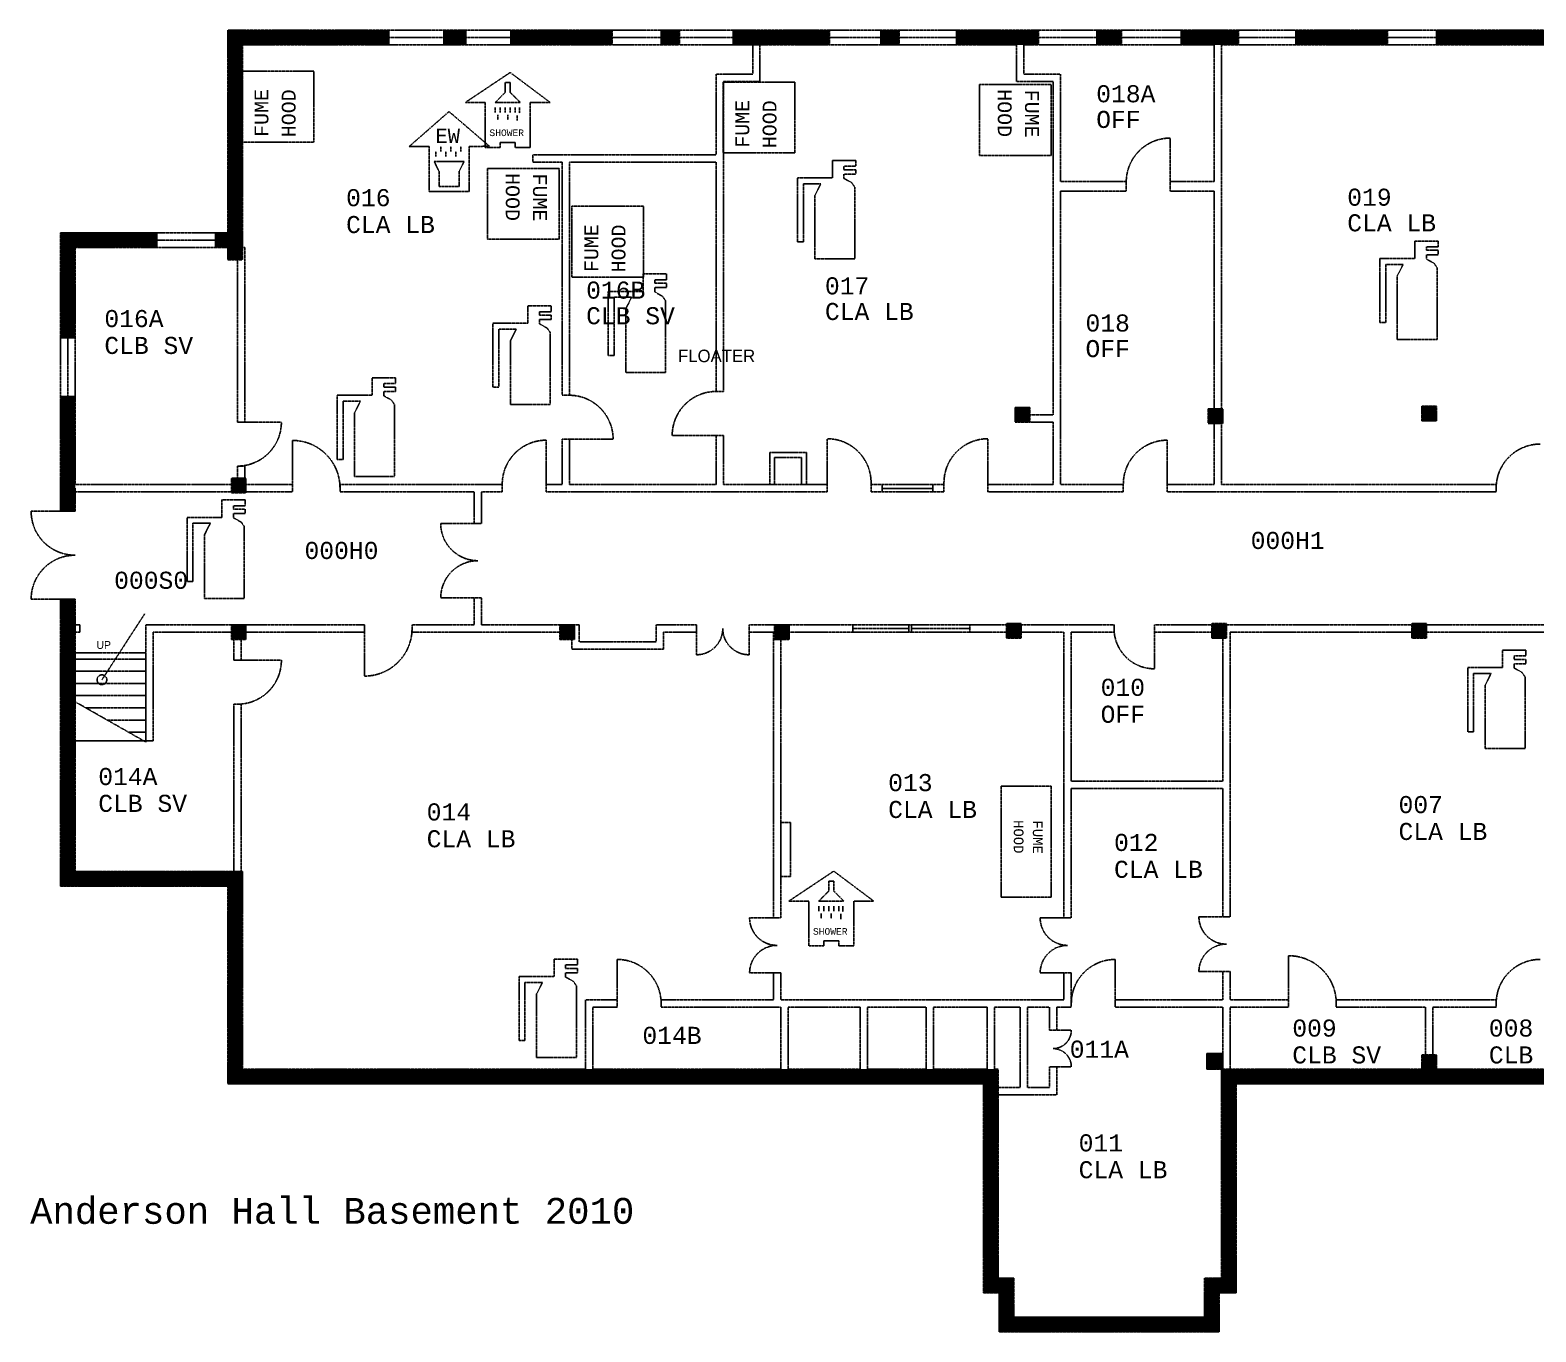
# Model space of a CAD drawing. Extents: x -1212 to 774, y -899 to 865.
# Drawn here: x -1212 to 21, y -899 to 167 of the extents above; entities that cross this region are included whole.
import ezdxf

# ---------------------------------------------------------------- set-up
doc = ezdxf.new("R2010")
doc.units = 0
doc.header["$MEASUREMENT"] = 0
doc.linetypes.add('COLDWT', pattern=[0.5, 0.3, -0.075, 0.05, -0.075])
for name, color, linetype in [('BLDG_COLUMNS', 15, 'CONTINUOUS'), ('CORE_ELEMENTS', 8, 'CONTINUOUS'), ('DRAWING_TEXT', 10, 'CONTINUOUS'), ('EYEWASH', 3, 'CONTINUOUS'), ('FIRE_SAFETY', 1, 'CONTINUOUS'), ('FLOOR_PLAN', 5, 'CONTINUOUS'), ('FUME_HOODS', 14, 'CONTINUOUS'), ('ROOM_LABELS', 7, 'CONTINUOUS'), ('SAFETY_SHOWERS', 1, 'CONTINUOUS')]:
    doc.layers.add(name, color=color, linetype=linetype)
doc.styles.add('MONOTXT', font='monotxt.shx')
pattern_1 = [(0, (0, 0), (-4e-16, 0.95999993), [])]

msp = doc.modelspace()

# ---------------------------------------------------------------- hatches: boundary and pattern name
at = {"layer": 'BLDG_COLUMNS', "linetype": 'Continuous'}
h = msp.add_hatch(dxfattribs=at)
h.set_pattern_fill('_U', color=256, scale=0.96, style=0, pattern_type=0)
h.set_pattern_definition(pattern_1)
h.paths.add_polyline_path([(-1050.5, -9), (-1038.5, -9), (-1038.5, -21), (-1050.5, -21)], flags=16)
h = msp.add_hatch(dxfattribs=at)
h.set_pattern_fill('_U', color=256, scale=0.96, style=0, pattern_type=0)
h.set_pattern_definition(pattern_1)
h.paths.add_polyline_path([(-405.5, -142), (-393.5, -142), (-393.5, -154), (-405.5, -154)], flags=16)
h = msp.add_hatch(dxfattribs=at)
h.set_pattern_fill('_U', color=256, scale=0.96, style=0, pattern_type=0)
h.set_pattern_definition(pattern_1)
h.paths.add_polyline_path([(-235.5, -155), (-247.5, -155), (-247.5, -143), (-235.5, -143)], flags=16)
h = msp.add_hatch(dxfattribs=at)
h.set_pattern_fill('_U', color=256, scale=0.96, style=0, pattern_type=0)
h.set_pattern_definition(pattern_1)
h.paths.add_polyline_path([(-72.5, -153), (-60.5, -153), (-60.5, -141), (-72.5, -141)], flags=16)
h = msp.add_hatch(dxfattribs=at)
h.set_pattern_fill('_U', color=256, scale=0.96, style=0, pattern_type=0)
h.set_pattern_definition(pattern_1)
h.paths.add_polyline_path([(-1035.5, -212), (-1047.5, -212), (-1047.5, -200), (-1035.5, -200)], flags=16)
h = msp.add_hatch(dxfattribs=at)
h.set_pattern_fill('_U', color=256, scale=0.96, style=0, pattern_type=0)
h.set_pattern_definition(pattern_1)
h.paths.add_polyline_path([(-1035.5, -332), (-1047.5, -332), (-1047.5, -320), (-1035.5, -320)], flags=16)
h = msp.add_hatch(dxfattribs=at)
h.set_pattern_fill('_U', color=256, scale=0.96, style=0, pattern_type=0)
h.set_pattern_definition(pattern_1)
h.paths.add_polyline_path([(-766.5, -320), (-778.5, -320), (-778.5, -332), (-766.5, -332)], flags=16)
h = msp.add_hatch(dxfattribs=at)
h.set_pattern_fill('_U', color=256, scale=0.96, style=0, pattern_type=0)
h.set_pattern_definition(pattern_1)
h.paths.add_polyline_path([(-590.5, -332), (-602.5, -332), (-602.5, -320), (-590.5, -320)], flags=16)
h = msp.add_hatch(dxfattribs=at)
h.set_pattern_fill('_U', color=256, scale=0.96, style=0, pattern_type=0)
h.set_pattern_definition(pattern_1)
h.paths.add_polyline_path([(-412.5, -319), (-400.5, -319), (-400.5, -331), (-412.5, -331)], flags=16)
h = msp.add_hatch(dxfattribs=at)
h.set_pattern_fill('_U', color=256, scale=0.96, style=0, pattern_type=0)
h.set_pattern_definition(pattern_1)
h.paths.add_polyline_path([(-244.5, -331), (-244.5, -319), (-232.5, -319), (-232.5, -331)], flags=16)
h = msp.add_hatch(dxfattribs=at)
h.set_pattern_fill('_U', color=256, scale=0.96, style=0, pattern_type=0)
h.set_pattern_definition(pattern_1)
h.paths.add_polyline_path([(-68.5, -331), (-80.5, -331), (-80.5, -319), (-68.5, -319)], flags=16)
h = msp.add_hatch(dxfattribs=at)
h.set_pattern_fill('_U', color=256, scale=0.96, style=0, pattern_type=0)
h.set_pattern_definition(pattern_1)
h.paths.add_polyline_path([(-80.5, -331), (-80.5, -319), (-68.5, -319), (-68.5, -331)], flags=16)
h = msp.add_hatch(dxfattribs=at)
h.set_pattern_fill('_U', color=256, scale=0.96, style=0, pattern_type=0)
h.set_pattern_definition(pattern_1)
h.paths.add_polyline_path([(-248.5, -671), (-235.5, -671), (-235.5, -684), (-248.5, -684)], flags=16)
h = msp.add_hatch(dxfattribs=at)
h.set_pattern_fill('_U', color=256, scale=0.96, style=0, pattern_type=0)
h.set_pattern_definition(pattern_1)
h.paths.add_polyline_path([(-60.5, -684), (-60.5, -672), (-72.5, -672), (-72.5, -684)], flags=16)
at = {"layer": 'FLOOR_PLAN', "linetype": 'Continuous'}
h = msp.add_hatch(dxfattribs=at)
h.set_pattern_fill('_U', color=256, scale=0.96, style=0, pattern_type=0)
h.set_pattern_definition(pattern_1)
h.paths.add_polyline_path([(-1050.5, 167), (-918.5, 167), (-918.5, 155), (-1038.5, 155), (-1038.5, -11), (-1042.5, -11), (-1060.5, -11), (-1060.5, 1), (-1050.5, 1)], flags=16)
h = msp.add_hatch(dxfattribs=at)
h.set_pattern_fill('_U', color=256, scale=0.96, style=0, pattern_type=0)
h.set_pattern_definition(pattern_1)
h.paths.add_polyline_path([(-873.5, 155), (-873.5, 167), (-855.5, 167), (-855.5, 155)], flags=16)
h = msp.add_hatch(dxfattribs=at)
h.set_pattern_fill('_U', color=256, scale=0.96, style=0, pattern_type=0)
h.set_pattern_definition(pattern_1)
h.paths.add_polyline_path([(-735.5, 155), (-770.5, 155), (-773.5, 155), (-776.5, 155), (-818.5, 155), (-818.5, 167), (-773.5, 167), (-735.5, 167)], flags=16)
h = msp.add_hatch(dxfattribs=at)
h.set_pattern_fill('_U', color=256, scale=0.96, style=0, pattern_type=0)
h.set_pattern_definition(pattern_1)
h.paths.add_polyline_path([(-695.5, 167), (-680.5, 167), (-680.5, 155), (-695.5, 155)], flags=16)
h = msp.add_hatch(dxfattribs=at)
h.set_pattern_fill('_U', color=256, scale=0.96, style=0, pattern_type=0)
h.set_pattern_definition(pattern_1)
h.paths.add_polyline_path([(-636.5, 167), (-557.5, 167), (-557.5, 155), (-636.5, 155)], flags=16)
h = msp.add_hatch(dxfattribs=at)
h.set_pattern_fill('_U', color=256, scale=0.96, style=0, pattern_type=0)
h.set_pattern_definition(pattern_1)
h.paths.add_polyline_path([(-515.5, 155), (-515.5, 167), (-500.5, 167), (-500.5, 155)], flags=16)
h = msp.add_hatch(dxfattribs=at)
h.set_pattern_fill('_U', color=256, scale=0.96, style=0, pattern_type=0)
h.set_pattern_definition(pattern_1)
h.paths.add_polyline_path([(-453.5, 167), (-386.5, 167), (-386.5, 155), (-453.5, 155)], flags=16)
h = msp.add_hatch(dxfattribs=at)
h.set_pattern_fill('_U', color=256, scale=0.96, style=0, pattern_type=0)
h.set_pattern_definition(pattern_1)
h.paths.add_polyline_path([(-338.5, 167), (-318.5, 167), (-318.5, 155), (-338.5, 155)], flags=16)
h = msp.add_hatch(dxfattribs=at)
h.set_pattern_fill('_U', color=256, scale=0.96, style=0, pattern_type=0)
h.set_pattern_definition(pattern_1)
h.paths.add_polyline_path([(-269.5, 167), (-222.5, 167), (-222.5, 155), (-269.5, 155)], flags=16)
h = msp.add_hatch(dxfattribs=at)
h.set_pattern_fill('_U', color=256, scale=0.96, style=0, pattern_type=0)
h.set_pattern_definition(pattern_1)
h.paths.add_polyline_path([(-175.5, 167), (-100.5, 167), (-100.5, 155), (-175.5, 155)], flags=16)
h = msp.add_hatch(dxfattribs=at)
h.set_pattern_fill('_U', color=256, scale=0.96, style=0, pattern_type=0)
h.set_pattern_definition(pattern_1)
h.paths.add_polyline_path([(104.5, 155), (-60.5, 155), (-60.5, 167), (104.5, 167)], flags=16)
h = msp.add_hatch(dxfattribs=at)
h.set_pattern_fill('_U', color=256, scale=0.96, style=0, pattern_type=0)
h.set_pattern_definition(pattern_1)
h.paths.add_polyline_path([(-1108.5, -11), (-1175.5, -11), (-1175.5, -85), (-1187.5, -85), (-1187.5, 1), (-1108.5, 1)], flags=16)
h = msp.add_hatch(dxfattribs=at)
h.set_pattern_fill('_U', color=256, scale=0.96, style=0, pattern_type=0)
h.set_pattern_definition(pattern_1)
h.paths.add_polyline_path([(-1175.5, -227), (-1175.5, -133), (-1187.5, -133), (-1187.5, -227)], flags=16)
h = msp.add_hatch(dxfattribs=at)
h.set_pattern_fill('_U', color=256, scale=0.96, style=0, pattern_type=0)
h.set_pattern_definition(pattern_1)
h.paths.add_polyline_path([(-1187.5, -323), (-1187.5, -299), (-1175.5, -299), (-1175.5, -323)], flags=16)
h = msp.add_hatch(dxfattribs=at)
h.set_pattern_fill('_U', color=256, scale=0.96, style=0, pattern_type=0)
h.set_pattern_definition(pattern_1)
h.paths.add_polyline_path([(-1038.5, -522), (-1038.5, -684), (-1050.5, -696), (-1050.5, -534), (-1187.5, -534), (-1187.5, -415), (-1187.5, -323), (-1175.5, -323), (-1175.5, -415), (-1175.5, -522), (-1045.5, -522), (-1042.5, -522), (-1039.5, -522)], flags=16)
h = msp.add_hatch(dxfattribs=at)
h.set_pattern_fill('_U', color=256, scale=0.96, style=0, pattern_type=0)
h.set_pattern_definition(pattern_1)
h.paths.add_polyline_path([(-419.5, -699), (-419.5, -684), (-1038.5, -684), (-1050.5, -696), (-431.5, -696)], flags=16)
h = msp.add_hatch(dxfattribs=at)
h.set_pattern_fill('_U', color=256, scale=0.96, style=0, pattern_type=0)
h.set_pattern_definition(pattern_1)
h.paths.add_polyline_path([(-224.5, -696), (-229.5, -684), (-236.5, -684), (-236.5, -855), (-250.5, -855), (-250.5, -887), (-406.5, -887), (-406.5, -855), (-419.5, -855), (-419.5, -699), (-431.5, -696), (-431.5, -867), (-418.5, -867), (-418.5, -899), (-238.5, -899), (-238.5, -867), (-224.5, -867)], flags=16)
h = msp.add_hatch(dxfattribs=at)
h.set_pattern_fill('_U', color=256, scale=0.96, style=0, pattern_type=0)
h.set_pattern_definition(pattern_1)
h.paths.add_polyline_path([(110.5, -684), (110.5, -696), (-224.5, -696), (-229.5, -684), (107.5, -684)], flags=16)

# ---------------------------------------------------------------- linework, layer by layer
at = {"layer": 'BLDG_COLUMNS', "linetype": 'COLDWT'}
for p, q in [((-235.5, -143), (-247.5, -143)), ((-247.5, -143), (-247.5, -155)), ((-235.5, -155), (-235.5, -143)), ((-247.5, -155), (-235.5, -155))]:
    msp.add_line(p, q, dxfattribs=at)
for points in [[(-1050.5, -21), (-1038.5, -21), (-1038.5, -9), (-1050.5, -9), (-1050.5, -21)], [(-405.5, -154), (-393.5, -154), (-393.5, -142), (-405.5, -142), (-405.5, -154)], [(-72.5, -153), (-60.5, -153), (-60.5, -141), (-72.5, -141), (-72.5, -153)], [(-1047.5, -212), (-1035.5, -212), (-1035.5, -200), (-1047.5, -200), (-1047.5, -212)], [(-1047.5, -332), (-1035.5, -332), (-1035.5, -320), (-1047.5, -320), (-1047.5, -332)], [(-778.5, -332), (-766.5, -332), (-766.5, -320), (-778.5, -320), (-778.5, -332)], [(-602.5, -332), (-590.5, -332), (-590.5, -320), (-602.5, -320), (-602.5, -332)], [(-412.5, -331), (-400.5, -331), (-400.5, -319), (-412.5, -319), (-412.5, -331)], [(-244.5, -331), (-232.5, -331), (-232.5, -319), (-244.5, -319), (-244.5, -331)], [(-80.5, -331), (-68.5, -331), (-68.5, -319), (-80.5, -319), (-80.5, -331)], [(-248.5, -684), (-235.5, -684), (-235.5, -671), (-248.5, -671), (-248.5, -684)], [(-72.5, -684), (-60.5, -684), (-60.5, -672), (-72.5, -672), (-72.5, -684)]]:
    msp.add_lwpolyline(points, dxfattribs=at)
at = {"layer": 'CORE_ELEMENTS', "linetype": 'COLDWT'}
for p, q in [((-1117.5, -343), (-1175.5, -343)), ((-1175.5, -343), (-1175.5, -383)), ((-1117.5, -416), (-1117.5, -343)), ((-1117.5, -348), (-1175.5, -348)), ((-1117.5, -358), (-1175.5, -358)), ((-1117.5, -368), (-1175.5, -368)), ((-1117.5, -378), (-1175.5, -378)), ((-1175.5, -383), (-1117.5, -416)), ((-1117.5, -388), (-1166.7, -388)), ((-1117.5, -398), (-1149.1, -398)), ((-1117.5, -408), (-1131.6, -408))]:
    msp.add_line(p, q, dxfattribs=at)
at = {"layer": 'DRAWING_TEXT', "linetype": 'COLDWT'}
for p, q in [((-589.5, -482), (-597.5, -482)), ((-597.5, -482), (-597.5, -526)), ((-589.5, -526), (-589.5, -482)), ((-597.5, -526), (-589.5, -526))]:
    msp.add_line(p, q, dxfattribs=at)
at = {"layer": 'EYEWASH', "linetype": 'COLDWT'}
for p, q in [((-901.8, 71.7), (-869.2, 100.3)), ((-885.5, 71.7), (-901.8, 71.7)), ((-885.5, 39), (-885.5, 71.7)), ((-880, 63.5), (-880, 67.6)), ((-875.9, 67.6), (-875.9, 71.7)), ((-871.8, 63.5), (-871.8, 67.6)), ((-867.7, 67.6), (-867.7, 71.7)), ((-863.6, 63.5), (-863.6, 67.6)), ((-859.5, 67.6), (-859.5, 71.7)), ((-852.8, 71.7), (-852.8, 34.9)), ((-877.3, 51.3), (-881.4, 59.4)), ((-881.4, 59.4), (-869.2, 59.4)), ((-877.3, 39), (-877.3, 51.3)), ((-869.2, 59.4), (-861, 59.4)), ((-858.6, 59.4), (-867.8, 59.4)), ((-867.8, 59.4), (-866.8, 59.4)), ((-866.8, 59.4), (-864.7, 59.4)), ((-864.7, 59.4), (-863, 59.4)), ((-863, 59.4), (-861.7, 59.4)), ((-861.7, 59.4), (-860.3, 59.4)), ((-861, 59.4), (-858.6, 59.4)), ((-856.9, 59.4), (-861, 51.3)), ((-861, 51.3), (-861, 39)), ((-860.3, 59.4), (-858.3, 59.4)), ((-858.3, 59.4), (-857.2, 59.4)), ((-857.2, 59.4), (-856.9, 59.4)), ((-885.5, 34.9), (-885.5, 43.1)), ((-869.2, 39), (-877.3, 39)), ((-861, 39), (-869.2, 39)), ((-852.8, 34.9), (-885.5, 34.9))]:
    msp.add_line(p, q, dxfattribs=at)
msp.add_lwpolyline([(-869.2, 100.3), (-836.1, 71.9), (-852.8, 71.7)], dxfattribs=at)
at = {"layer": 'FIRE_SAFETY', "linetype": 'COLDWT'}
for p, q in [((-802.7, 107.8), (-802.7, 71)), ((-555.2, 46), (-555.2, 60.3)), ((-555.2, 60.3), (-536.1, 60.3)), ((-536.1, 55.5), (-545.7, 55.5)), ((-545.7, 55.5), (-545.7, 52.7)), ((-545.7, 52.7), (-540.5, 52.7)), ((-540.5, 52.7), (-536.9, 52.7)), ((-536.9, 52.7), (-536.1, 52.7)), ((-536.1, 60.3), (-536.1, 55.5)), ((-536.1, 52.7), (-536.1, 49.1)), ((-583.8, 41.2), (-583.8, 46)), ((-583.8, 46), (-555.2, 46)), ((-583.8, -6.5), (-583.8, 41.2)), ((-564.7, 41.2), (-579, 41.2)), ((-579, 41.2), (-579, -6.5)), ((-569.5, 31.7), (-564.7, 41.2)), ((-536.1, 49.1), (-545.7, 49.1)), ((-545.7, 49.1), (-545.7, 45.6)), ((-545.7, 45.6), (-539.3, 42)), ((-539.3, 42), (-536.9, 38.4)), ((-536.9, 38.4), (-536.9, -20.4)), ((-569.5, -16), (-569.5, 31.7)), ((-579, -6.5), (-583.8, -6.5)), ((-78.2, -20), (-78.2, -5.7)), ((-78.2, -5.7), (-59.1, -5.7)), ((-59.1, -10.5), (-68.7, -10.5)), ((-68.7, -10.5), (-68.7, -13.3)), ((-59.1, -5.7), (-59.1, -10.5)), ((-569.5, -20.4), (-569.5, -16)), ((-536.9, -20.4), (-569.5, -20.4)), ((-106.8, -24.8), (-106.8, -20)), ((-106.8, -20), (-78.2, -20)), ((-68.7, -13.3), (-63.5, -13.3)), ((-59.1, -16.9), (-68.7, -16.9)), ((-68.7, -16.9), (-68.7, -20.4)), ((-68.7, -20.4), (-62.3, -24)), ((-63.5, -13.3), (-59.9, -13.3)), ((-62.3, -24), (-59.9, -27.6)), ((-59.9, -13.3), (-59.1, -13.3)), ((-59.1, -13.3), (-59.1, -16.9)), ((-710.2, -47), (-710.2, -32.7)), ((-710.2, -32.7), (-691.1, -32.7)), ((-691.1, -32.7), (-691.1, -37.5)), ((-106.8, -72.5), (-106.8, -24.8)), ((-87.7, -24.8), (-102, -24.8)), ((-102, -24.8), (-102, -72.5)), ((-92.5, -34.3), (-87.7, -24.8)), ((-92.5, -82), (-92.5, -34.3)), ((-59.9, -27.6), (-59.9, -86.4)), ((-738.8, -51.8), (-738.8, -47)), ((-738.8, -47), (-710.2, -47)), ((-691.1, -37.5), (-700.7, -37.5)), ((-700.7, -37.5), (-700.7, -40.3)), ((-700.7, -40.3), (-695.5, -40.3)), ((-691.1, -43.9), (-700.7, -43.9)), ((-700.7, -43.9), (-700.7, -47.4)), ((-700.7, -47.4), (-694.3, -51)), ((-695.5, -40.3), (-691.9, -40.3)), ((-691.9, -40.3), (-691.1, -40.3)), ((-691.1, -40.3), (-691.1, -43.9)), ((-804.6, -73.1), (-804.6, -58.8)), ((-804.6, -58.8), (-785.5, -58.8)), ((-785.5, -58.8), (-785.5, -63.6)), ((-738.8, -99.5), (-738.8, -51.8)), ((-719.7, -51.8), (-734, -51.8)), ((-734, -51.8), (-734, -99.5)), ((-724.5, -61.3), (-719.7, -51.8)), ((-724.5, -109), (-724.5, -61.3)), ((-694.3, -51), (-691.9, -54.6)), ((-691.9, -54.6), (-691.9, -113.4)), ((-833.2, -73.1), (-804.6, -73.1)), ((-833.2, -77.9), (-833.2, -73.1)), ((-785.5, -63.6), (-795.1, -63.6)), ((-795.1, -63.6), (-795.1, -66.4)), ((-795.1, -66.4), (-789.9, -66.4)), ((-785.5, -69.9), (-795.1, -69.9)), ((-795.1, -69.9), (-795.1, -73.5)), ((-795.1, -73.5), (-788.7, -77.1)), ((-789.9, -66.4), (-786.3, -66.4)), ((-786.3, -66.4), (-785.5, -66.4)), ((-785.5, -66.4), (-785.5, -69.9)), ((-102, -72.5), (-106.8, -72.5)), ((-833.2, -125.5), (-833.2, -77.9)), ((-814.1, -77.9), (-828.4, -77.9)), ((-828.4, -77.9), (-828.4, -125.5)), ((-818.9, -87.4), (-814.1, -77.9)), ((-788.7, -77.1), (-786.3, -80.7)), ((-786.3, -80.7), (-786.3, -139.5)), ((-92.5, -86.4), (-92.5, -82)), ((-818.9, -135.1), (-818.9, -87.4)), ((-59.9, -86.4), (-92.5, -86.4)), ((-734, -99.5), (-738.8, -99.5)), ((-724.5, -113.4), (-724.5, -109)), ((-932.2, -132), (-932.2, -117.7)), ((-932.2, -117.7), (-913.1, -117.7)), ((-913.1, -122.5), (-922.7, -122.5)), ((-922.7, -122.5), (-922.7, -125.3)), ((-913.1, -117.7), (-913.1, -122.5)), ((-691.9, -113.4), (-724.5, -113.4)), ((-960.8, -136.8), (-960.8, -132)), ((-960.8, -132), (-932.2, -132)), ((-922.7, -125.3), (-917.5, -125.3)), ((-913.1, -128.9), (-922.7, -128.9)), ((-922.7, -128.9), (-922.7, -132.4)), ((-922.7, -132.4), (-916.3, -136)), ((-917.5, -125.3), (-913.9, -125.3)), ((-913.9, -125.3), (-913.1, -125.3)), ((-913.1, -125.3), (-913.1, -128.9)), ((-828.4, -125.5), (-833.2, -125.5)), ((-818.9, -139.5), (-818.9, -135.1)), ((-960.8, -184.5), (-960.8, -136.8)), ((-941.7, -136.8), (-956, -136.8)), ((-956, -136.8), (-956, -184.5)), ((-946.5, -146.3), (-941.7, -136.8)), ((-946.5, -194), (-946.5, -146.3)), ((-916.3, -136), (-913.9, -139.6)), ((-913.9, -139.6), (-913.9, -198.4)), ((-786.3, -139.5), (-818.9, -139.5)), ((-956, -184.5), (-960.8, -184.5)), ((-946.5, -198.4), (-946.5, -194)), ((-913.9, -198.4), (-946.5, -198.4)), ((-1055.2, -232), (-1055.2, -217.7)), ((-1055.2, -217.7), (-1036.1, -217.7)), ((-1036.1, -217.7), (-1036.1, -222.5)), ((-1083.8, -236.8), (-1083.8, -232)), ((-1083.8, -232), (-1055.2, -232)), ((-1036.1, -222.5), (-1045.7, -222.5)), ((-1045.7, -222.5), (-1045.7, -225.3)), ((-1045.7, -225.3), (-1040.5, -225.3)), ((-1036.1, -228.9), (-1045.7, -228.9)), ((-1045.7, -228.9), (-1045.7, -232.4)), ((-1045.7, -232.4), (-1039.3, -236)), ((-1040.5, -225.3), (-1036.9, -225.3)), ((-1036.9, -225.3), (-1036.1, -225.3)), ((-1036.1, -225.3), (-1036.1, -228.9)), ((-1083.8, -284.5), (-1083.8, -236.8)), ((-1064.7, -236.8), (-1079, -236.8)), ((-1079, -236.8), (-1079, -284.5)), ((-1069.5, -246.3), (-1064.7, -236.8)), ((-1069.5, -294), (-1069.5, -246.3)), ((-1039.3, -236), (-1036.9, -239.6)), ((-1036.9, -239.6), (-1036.9, -298.4)), ((-1079, -284.5), (-1083.8, -284.5)), ((-1069.5, -298.4), (-1069.5, -294)), ((-1036.9, -298.4), (-1069.5, -298.4)), ((-6.2, -355), (-6.2, -340.7)), ((-6.2, -340.7), (12.9, -340.7)), ((12.9, -340.7), (12.9, -345.5)), ((-34.8, -359.8), (-34.8, -355)), ((-34.8, -355), (-6.2, -355)), ((12.9, -345.5), (3.3, -345.5)), ((3.3, -345.5), (3.3, -348.3)), ((3.3, -348.3), (8.5, -348.3)), ((12.9, -351.9), (3.3, -351.9)), ((3.3, -351.9), (3.3, -355.4)), ((3.3, -355.4), (9.7, -359)), ((8.5, -348.3), (12.1, -348.3)), ((12.1, -348.3), (12.9, -348.3)), ((12.9, -348.3), (12.9, -351.9)), ((-34.8, -407.5), (-34.8, -359.8)), ((-15.7, -359.8), (-30, -359.8)), ((-30, -359.8), (-30, -407.5)), ((-20.5, -369.3), (-15.7, -359.8)), ((-20.5, -417), (-20.5, -369.3)), ((9.7, -359), (12.1, -362.6)), ((12.1, -362.6), (12.1, -421.4)), ((-30, -407.5), (-34.8, -407.5)), ((-20.5, -421.4), (-20.5, -417)), ((12.1, -421.4), (-20.5, -421.4)), ((-783.2, -608), (-783.2, -593.7)), ((-783.2, -593.7), (-764.1, -593.7)), ((-764.1, -598.5), (-773.7, -598.5)), ((-773.7, -598.5), (-773.7, -601.3)), ((-773.7, -601.3), (-768.5, -601.3)), ((-768.5, -601.3), (-764.9, -601.3)), ((-764.9, -601.3), (-764.1, -601.3)), ((-764.1, -593.7), (-764.1, -598.5)), ((-764.1, -601.3), (-764.1, -604.9)), ((-811.8, -612.8), (-811.8, -608)), ((-811.8, -608), (-783.2, -608)), ((-811.8, -660.5), (-811.8, -612.8)), ((-792.7, -612.8), (-807, -612.8)), ((-807, -612.8), (-807, -660.5)), ((-797.5, -622.3), (-792.7, -612.8)), ((-764.1, -604.9), (-773.7, -604.9)), ((-773.7, -604.9), (-773.7, -608.4)), ((-773.7, -608.4), (-767.3, -612)), ((-767.3, -612), (-764.9, -615.6)), ((-764.9, -615.6), (-764.9, -674.4)), ((-797.5, -670), (-797.5, -622.3)), ((-807, -660.5), (-811.8, -660.5)), ((-797.5, -674.4), (-797.5, -670)), ((-764.9, -674.4), (-797.5, -674.4))]:
    msp.add_line(p, q, dxfattribs=at)
at = {"layer": 'FLOOR_PLAN', "linetype": 'COLDWT'}
for p, q in [((-1050.5, 167), (-1050.5, 1)), ((-873.5, 167), (-918.5, 167)), ((-918.5, 167), (-918.5, 155)), ((-873.5, 161), (-918.5, 161)), ((-873.5, 155), (-873.5, 167)), ((-818.5, 167), (-855.5, 167)), ((-855.5, 167), (-855.5, 155)), ((-818.5, 161), (-855.5, 161)), ((-818.5, 155), (-818.5, 167)), ((-735.5, 155), (-735.5, 167)), ((-735.5, 167), (-695.5, 167)), ((-735.5, 161), (-695.5, 161)), ((-695.5, 167), (-695.5, 155)), ((-680.5, 155), (-680.5, 167)), ((-680.5, 167), (-636.5, 167)), ((-680.5, 161), (-636.5, 161)), ((-636.5, 167), (-636.5, 155)), ((-557.5, 155), (-557.5, 167)), ((-557.5, 167), (-515.5, 167)), ((-557.5, 161), (-515.5, 161)), ((-515.5, 167), (-515.5, 155)), ((-500.5, 155), (-500.5, 167)), ((-500.5, 167), (-453.5, 167)), ((-500.5, 161), (-453.5, 161)), ((-453.5, 167), (-453.5, 155)), ((-386.5, 155), (-386.5, 167)), ((-386.5, 167), (-338.5, 167)), ((-386.5, 161), (-338.5, 161)), ((-338.5, 167), (-338.5, 155)), ((-318.5, 155), (-318.5, 167)), ((-318.5, 167), (-269.5, 167)), ((-318.5, 161), (-269.5, 161)), ((-269.5, 167), (-269.5, 155)), ((-269.5, 167), (-269.5, 155)), ((-222.5, 155), (-222.5, 167)), ((-222.5, 167), (-175.5, 167)), ((-222.5, 161), (-175.5, 161)), ((-175.5, 167), (-175.5, 155)), ((-100.5, 155), (-100.5, 167)), ((-100.5, 167), (-60.5, 167)), ((-100.5, 161), (-60.5, 161)), ((-60.5, 167), (-60.5, 155)), ((-1038.5, -11), (-1038.5, 155)), ((-918.5, 155), (-873.5, 155)), ((-855.5, 155), (-818.5, 155)), ((-818.5, 155), (-776.5, 155)), ((-773.5, 155), (-776.5, 155)), ((-770.5, 155), (-773.5, 155)), ((-770.5, 155), (-735.5, 155)), ((-695.5, 155), (-735.5, 155)), ((-636.5, 155), (-680.5, 155)), ((-515.5, 155), (-557.5, 155)), ((-453.5, 155), (-500.5, 155)), ((-407.5, 155), (-410.5, 155)), ((-407.5, 155), (-404.5, 155)), ((-404.5, 155), (-407.5, 155)), ((-398.5, 155), (-386.5, 155)), ((-338.5, 155), (-386.5, 155)), ((-269.5, 155), (-318.5, 155)), ((-269.5, 155), (-242.5, 155)), ((-242.5, 155), (-242.5, 65)), ((-236.5, 155), (-222.5, 155)), ((-236.5, -205), (-236.5, 155)), ((-175.5, 155), (-222.5, 155)), ((-123.5, 155), (-126.5, 155)), ((-120.5, 155), (-123.5, 155)), ((-60.5, 155), (-100.5, 155)), ((-650.5, 131), (-650.5, 65)), ((-368.5, 131), (-368.5, 53)), ((-278.5, 42.6), (-278.5, 78.6)), ((-776.5, 65), (-656.5, 65)), ((-656.5, 65), (-650.5, 65)), ((-644.5, -128.9), (-644.5, 65)), ((-374.5, -148), (-374.5, 65)), ((-242.5, 65), (-242.5, 43)), ((-800.5, 59), (-776.5, 59)), ((-776.5, 59), (-776.5, -132)), ((-770.5, -132), (-770.5, 59)), ((-770.5, 59), (-650.5, 59)), ((-650.5, 59), (-650.5, -128.9)), ((-368.5, 43), (-368.5, 53)), ((-314.5, 43), (-368.5, 43)), ((-314.5, 42.6), (-314.5, 35)), ((-242.5, 43), (-278.5, 43)), ((-278.5, 42.6), (-278.5, 35)), ((-242.5, 43), (-245.5, 43)), ((-368.5, 35), (-368.5, -205)), ((-368.5, 35), (-314.5, 35)), ((-242.5, 35), (-278.5, 35)), ((-245.5, 35), (-242.5, 35)), ((-242.5, 35), (-242.5, -205)), ((-1060.5, 1), (-1108.5, 1)), ((-1108.5, 1), (-1108.5, -11)), ((-1060.5, -11), (-1060.5, 1)), ((-1050.5, 1), (-1060.5, 1)), ((-1060.5, -5), (-1108.5, -5)), ((-1108.5, -11), (-1060.5, -11)), ((-1042.5, -11), (-1038.5, -11)), ((-1042.5, -11), (-1042.5, -154)), ((-1036.5, -11), (-1042.5, -11)), ((-1036.5, -154), (-1036.5, -11)), ((-1175.5, -85), (-1187.5, -85)), ((-1187.5, -85), (-1187.5, -133)), ((-1181.5, -85), (-1181.5, -133)), ((-1175.5, -133), (-1175.5, -85)), ((-1187.5, -133), (-1175.5, -133)), ((-1175.5, -205), (-1175.5, -133)), ((-770.8, -132), (-776.5, -132)), ((-650.4, -128.9), (-644.5, -128.9)), ((-393.5, -148), (-374.5, -148)), ((-1042.5, -154), (-1036.5, -154)), ((-1042.5, -154), (-1006.5, -154)), ((-374.5, -205), (-374.5, -154)), ((-997.5, -208), (-997.5, -169)), ((-789.6, -204.8), (-789.6, -168.8)), ((-776.5, -168), (-776.5, -201)), ((-770.8, -168), (-776.5, -168)), ((-770.8, -168), (-734.8, -168)), ((-770.5, -205), (-770.5, -168)), ((-650.4, -164.9), (-686.4, -164.9)), ((-650.5, -164.9), (-650.5, -197.9)), ((-650.4, -164.9), (-644.5, -164.9)), ((-644.5, -197.9), (-644.5, -164.9)), ((-559.5, -203.6), (-559.5, -167.6)), ((-427.8, -203.6), (-427.8, -167.6)), ((-280.9, -204.8), (-280.9, -168.8)), ((-374.5, -185), (-374.5, -181)), ((-1036.5, -190), (-1042.5, -190)), ((-1042.5, -190), (-1042.5, -205)), ((-1036.5, -205), (-1036.5, -190)), ((-1116.5, -205), (-1175.5, -205)), ((-1080.5, -205), (-1116.5, -205)), ((-1042.5, -205), (-1080.5, -205)), ((-997.5, -205), (-1036.5, -205)), ((-997.5, -211), (-997.5, -205)), ((-845.5, -205), (-958.5, -205)), ((-958.5, -205), (-958.5, -211)), ((-825.6, -205), (-845.5, -205)), ((-825.6, -204.8), (-825.6, -211)), ((-789.6, -204.8), (-789.6, -211)), ((-776.5, -205), (-789.6, -205)), ((-776.5, -201), (-776.5, -205)), ((-770.5, -205), (-770.5, -201)), ((-650.5, -205), (-770.5, -205)), ((-650.5, -197.9), (-650.5, -205)), ((-644.5, -205), (-644.5, -197.9)), ((-643.5, -205), (-644.5, -205)), ((-574.5, -205), (-643.5, -205)), ((-559.5, -205), (-574.5, -205)), ((-559.5, -203.6), (-559.5, -211)), ((-523.5, -203.6), (-523.5, -211)), ((-463.8, -205), (-523.5, -205)), ((-463.8, -203.6), (-463.8, -211)), ((-427.8, -203.6), (-427.8, -211)), ((-423.8, -205), (-427.8, -205)), ((-374.5, -205), (-423.8, -205)), ((-316.9, -205), (-368.5, -205)), ((-316.9, -204.8), (-316.9, -211)), ((-280.9, -204.8), (-280.9, -211)), ((-242.5, -205), (-280.9, -205)), ((-247.9, -204.8), (-247.9, -205)), ((-223.5, -205), (-236.5, -205)), ((-167.5, -205), (-223.5, -205)), ((-131.5, -205), (-167.5, -205)), ((-126.5, -205), (-131.5, -205)), ((-11.5, -205), (-126.5, -205)), ((-11.5, -211), (-11.5, -205)), ((-1175.5, -211), (-1080.5, -211)), ((-1080.5, -211), (-1042.5, -211)), ((-1042.5, -211), (-997.5, -211)), ((-958.5, -211), (-848.5, -211)), ((-848.5, -211), (-848.5, -237)), ((-842.5, -211), (-825.6, -211)), ((-842.5, -237), (-842.5, -211)), ((-789.6, -211), (-773.5, -211)), ((-773.5, -211), (-715.5, -211)), ((-715.5, -211), (-633.5, -211)), ((-597.5, -211), (-633.5, -211)), ((-597.5, -211), (-577.5, -211)), ((-577.5, -211), (-559.5, -211)), ((-523.5, -211), (-463.8, -211)), ((-427.8, -211), (-423.8, -211)), ((-387.8, -211), (-423.8, -211)), ((-387.8, -211), (-316.9, -211)), ((-280.9, -211), (-226.5, -211)), ((-226.5, -211), (-167.5, -211)), ((-167.5, -211), (-131.5, -211)), ((-167.5, -211), (-131.5, -211)), ((-131.5, -211), (-123.5, -211)), ((-123.5, -211), (-11.5, -211)), ((-1175.5, -227), (-1211.5, -227)), ((-845.5, -237), (-876, -237)), ((-848.5, -237), (-842.5, -237)), ((-1175.5, -299), (-1211.5, -299)), ((-845.5, -298), (-876, -298)), ((-842.5, -298), (-848.5, -298)), ((-848.5, -298), (-848.5, -320)), ((-842.5, -320), (-842.5, -298)), ((-1171.5, -320), (-1175.5, -320)), ((-1175.5, -320), (-1175.5, -323)), ((-1171.5, -326), (-1171.5, -320)), ((-1114.5, -320), (-1117.5, -320)), ((-1117.5, -320), (-1117.5, -326)), ((-1042.5, -320), (-1114.5, -320)), ((-938.5, -320), (-1042.5, -320)), ((-938.5, -326), (-938.5, -320)), ((-848.5, -320), (-899.5, -320)), ((-899.5, -320), (-899.5, -326)), ((-762.5, -320), (-842.5, -320)), ((-762.5, -334), (-762.5, -320)), ((-699.5, -320), (-699.5, -334)), ((-666.5, -320), (-699.5, -320)), ((-666.5, -326), (-666.5, -320)), ((-600.5, -320), (-623.5, -320)), ((-623.5, -320), (-623.5, -326)), ((-538.5, -320), (-600.5, -320)), ((-538.5, -326), (-538.5, -320)), ((-492.5, -320), (-538.5, -320)), ((-538.5, -320), (-538.5, -326)), ((-492.5, -320), (-492.5, -326)), ((-490.5, -320), (-492.5, -320)), ((-492.5, -326), (-492.5, -320)), ((-490.5, -326), (-490.5, -320)), ((-490.5, -326), (-490.5, -320)), ((-490.5, -320), (-442.5, -320)), ((-362.5, -320), (-442.5, -320)), ((-442.5, -320), (-442.5, -326)), ((-442.5, -320), (-442.5, -326)), ((-324.5, -320), (-362.5, -320)), ((-324.5, -326), (-324.5, -320)), ((-232.5, -320), (-291.5, -320)), ((-291.5, -320), (-291.5, -326)), ((34.5, -320), (-232.5, -320)), ((-1187.5, -323), (-1187.5, -415)), ((-1175.5, -323), (-1175.5, -326)), ((-1175.5, -326), (-1171.5, -326)), ((-1117.5, -326), (-1117.5, -415)), ((-1111.5, -326), (-1045.5, -326)), ((-1111.5, -415), (-1111.5, -326)), ((-1045.5, -326), (-1045.5, -349)), ((-1039.5, -326), (-938.5, -326)), ((-1039.5, -349), (-1039.5, -326)), ((-938.5, -323), (-938.5, -362)), ((-899.5, -326), (-845.5, -326)), ((-845.5, -326), (-768.5, -326)), ((-768.5, -326), (-768.5, -340)), ((-693.5, -340), (-693.5, -326)), ((-693.5, -326), (-666.5, -326)), ((-666.5, -323), (-666.5, -344.5)), ((-623.5, -323), (-623.5, -344.5)), ((-623.5, -326), (-603.5, -326)), ((-603.5, -326), (-603.5, -451)), ((-597.5, -451), (-597.5, -326)), ((-597.5, -326), (-538.5, -326)), ((-492.5, -323), (-538.5, -323)), ((-538.5, -326), (-492.5, -326)), ((-492.5, -326), (-490.5, -326)), ((-490.5, -323), (-442.5, -323)), ((-442.5, -326), (-490.5, -326)), ((-442.5, -326), (-365.5, -326)), ((-365.5, -326), (-365.5, -451)), ((-359.5, -448), (-359.5, -326)), ((-359.5, -326), (-324.5, -326)), ((-291.5, -323), (-291.5, -356)), ((-291.5, -326), (-235.5, -326)), ((-235.5, -326), (-235.5, -448)), ((-229.5, -451), (-229.5, -326)), ((-229.5, -326), (34.5, -326)), ((-768.5, -340), (-693.5, -340)), ((-699.5, -334), (-762.5, -334)), ((-1045.5, -349), (-1039.5, -349)), ((-1042.5, -349), (-1006.5, -349)), ((-1039.5, -385), (-1045.5, -385)), ((-1045.5, -385), (-1045.5, -522)), ((-1039.5, -522), (-1039.5, -385)), ((-1187.5, -415), (-1187.5, -534)), ((-1175.5, -522), (-1175.5, -415)), ((-1117.5, -415), (-1175.5, -415)), ((-1175.5, -415), (-1111.5, -415)), ((-603.5, -451), (-603.5, -560)), ((-597.5, -560), (-597.5, -451)), ((-365.5, -451), (-365.5, -560)), ((-235.5, -448), (-359.5, -448)), ((-359.5, -560), (-359.5, -454)), ((-359.5, -454), (-235.5, -454)), ((-235.5, -454), (-235.5, -559)), ((-229.5, -559), (-229.5, -451)), ((-1045.5, -522), (-1175.5, -522)), ((-1045.5, -522), (-1042.5, -522)), ((-1042.5, -522), (-1039.5, -522)), ((-1038.5, -522), (-1039.5, -522)), ((-1038.5, -684), (-1038.5, -522)), ((-1187.5, -534), (-1050.5, -534)), ((-1050.5, -534), (-1050.5, -696)), ((-1050.5, -534), (-1050.5, -539)), ((-600.5, -560), (-623, -560)), ((-603.5, -560), (-597.5, -560)), ((-362.5, -560), (-385, -560)), ((-365.5, -560), (-359.5, -560)), ((-232.5, -559), (-255, -559)), ((-235.5, -559), (-229.5, -559)), ((-181.5, -630), (-181.5, -591)), ((-731.5, -630), (-731.5, -594)), ((-323.5, -630), (-323.5, -594)), ((-232.5, -604), (-255, -604)), ((-229.5, -604), (-235.5, -604)), ((-235.5, -604), (-235.5, -627)), ((-229.5, -627), (-229.5, -604)), ((-600.5, -605), (-623, -605)), ((-597.5, -605), (-603.5, -605)), ((-603.5, -605), (-603.5, -627)), ((-597.5, -627), (-597.5, -605)), ((-362.5, -605), (-385, -605)), ((-359.5, -605), (-365.5, -605)), ((-365.5, -605), (-365.5, -627)), ((-359.5, -627), (-359.5, -605)), ((-757.5, -627), (-757.5, -684)), ((-731.5, -627), (-757.5, -627)), ((-731.5, -633), (-731.5, -627)), ((-603.5, -627), (-695.5, -627)), ((-695.5, -627), (-695.5, -633)), ((-594.5, -627), (-597.5, -627)), ((-529.5, -627), (-594.5, -627)), ((-475.5, -627), (-529.5, -627)), ((-425.5, -627), (-475.5, -627)), ((-398.5, -627), (-425.5, -627)), ((-374.5, -627), (-398.5, -627)), ((-365.5, -627), (-374.5, -627)), ((-359.5, -633), (-359.5, -627)), ((-235.5, -627), (-323.5, -627)), ((-323.5, -627), (-323.5, -633)), ((-181.5, -627), (-229.5, -627)), ((-181.5, -633), (-181.5, -627)), ((-66.5, -627), (-142.5, -627)), ((-142.5, -627), (-142.5, -633)), ((-11.5, -627), (-66.5, -627)), ((-11.5, -633), (-11.5, -627)), ((-751.5, -684), (-751.5, -633)), ((-751.5, -633), (-731.5, -633)), ((-695.5, -633), (-600.5, -633)), ((-600.5, -633), (-597.5, -633)), ((-597.5, -633), (-597.5, -684)), ((-591.5, -684), (-591.5, -633)), ((-591.5, -633), (-532.5, -633)), ((-532.5, -633), (-532.5, -684)), ((-526.5, -684), (-526.5, -633)), ((-526.5, -633), (-478.5, -633)), ((-478.5, -633), (-478.5, -684)), ((-472.5, -633), (-428.5, -633)), ((-472.5, -684), (-472.5, -633)), ((-428.5, -633), (-428.5, -684)), ((-422.5, -684), (-422.5, -633)), ((-422.5, -633), (-401.5, -633)), ((-401.5, -633), (-401.5, -699)), ((-395.5, -633), (-377.5, -633)), ((-395.5, -699), (-395.5, -633)), ((-377.5, -633), (-377.5, -652)), ((-371.5, -633), (-362.5, -633)), ((-371.5, -652), (-371.5, -633)), ((-362.5, -633), (-359.5, -633)), ((-323.5, -633), (-235.5, -633)), ((-235.5, -633), (-235.5, -684)), ((-229.5, -684), (-229.5, -633)), ((-229.5, -633), (-181.5, -633)), ((-142.5, -633), (-69.5, -633)), ((-69.5, -633), (-69.5, -684)), ((-63.5, -684), (-63.5, -633)), ((-63.5, -633), (-11.5, -633)), ((-377.5, -652), (-371.5, -652)), ((-374.5, -652), (-359.5, -652)), ((-1038.5, -684), (-1050.5, -696)), ((-757.5, -684), (-1038.5, -684)), ((-597.5, -684), (-751.5, -684)), ((-532.5, -684), (-591.5, -684)), ((-478.5, -684), (-526.5, -684)), ((-428.5, -684), (-472.5, -684)), ((-419.5, -684), (-422.5, -684)), ((-419.5, -684), (-422.5, -684)), ((-419.5, -699), (-419.5, -684)), ((-371.5, -682), (-377.5, -682)), ((-377.5, -682), (-377.5, -699)), ((-374.5, -682), (-359.5, -682)), ((-371.5, -705), (-371.5, -682)), ((-236.5, -684), (-236.5, -855)), ((-235.5, -684), (-236.5, -684)), ((-229.5, -684), (-236.5, -684)), ((-66.5, -684), (-229.5, -684)), ((-224.5, -696), (-229.5, -684)), ((-69.5, -684), (-66.5, -684)), ((-66.5, -696), (-66.5, -684)), ((-66.5, -684), (-63.5, -684)), ((-1050.5, -696), (-754.5, -696)), ((-754.5, -696), (-594.5, -696)), ((-594.5, -696), (-529.5, -696)), ((-529.5, -696), (-475.5, -696)), ((-475.5, -696), (-431.5, -696)), ((-431.5, -696), (-431.5, -867)), ((-401.5, -699), (-419.5, -699)), ((-419.5, -705), (-419.5, -699)), ((-377.5, -699), (-395.5, -699)), ((-224.5, -867), (-224.5, -696)), ((-224.5, -696), (-66.5, -696)), ((-419.5, -855), (-419.5, -705)), ((-419.5, -705), (-398.5, -705)), ((-398.5, -705), (-371.5, -705)), ((-406.5, -855), (-419.5, -855)), ((-406.5, -887), (-406.5, -855)), ((-236.5, -855), (-250.5, -855)), ((-250.5, -855), (-250.5, -887)), ((-431.5, -867), (-418.5, -867)), ((-418.5, -867), (-418.5, -899)), ((-238.5, -867), (-224.5, -867)), ((-238.5, -899), (-238.5, -867)), ((-250.5, -887), (-406.5, -887)), ((-418.5, -899), (-238.5, -899))]:
    msp.add_line(p, q, dxfattribs=at)
at = {"layer": 'FLOOR_PLAN', "linetype": 'Continuous'}
for p, q in [((-514.5, -208.3), (-514.5, -205)), ((-514.5, -208.3), (-472.8, -208.3)), ((-514.5, -208.3), (-514.5, -211.3)), ((-472.8, -208.3), (-472.8, -205)), ((-472.8, -208.3), (-472.8, -211.3))]:
    msp.add_line(p, q, dxfattribs=at)
at = {"layer": 'FLOOR_PLAN', "linetype": 'COLDWT'}
for points in [[(-1038.5, 155), (-918.5, 155), (-918.5, 167), (-1050.5, 167)], [(-873.5, 167), (-873.5, 155), (-855.5, 155), (-855.5, 167), (-873.5, 167)], [(-773.5, 167), (-818.5, 167), (-818.5, 155)], [(-735.5, 155), (-735.5, 167), (-773.5, 167)], [(-695.5, 167), (-695.5, 155), (-680.5, 155), (-680.5, 167), (-695.5, 167)], [(-636.5, 167), (-636.5, 155), (-557.5, 155), (-557.5, 167), (-636.5, 167)], [(-515.5, 167), (-515.5, 155), (-500.5, 155), (-500.5, 167), (-515.5, 167)], [(-407.5, 167), (-453.5, 167), (-453.5, 155), (-407.5, 155)], [(-386.5, 155), (-386.5, 167), (-407.5, 167)], [(-338.5, 167), (-338.5, 155), (-318.5, 155), (-318.5, 167), (-338.5, 167)], [(-222.5, 155), (-222.5, 167), (-269.5, 167)], [(-123.5, 167), (-175.5, 167), (-175.5, 155), (-123.5, 155)], [(-123.5, 155), (-100.5, 155), (-100.5, 167), (-123.5, 167)], [(-60.5, 167), (-60.5, 155), (104.5, 155), (104.5, 167), (-60.5, 167)], [(-620.5, 155), (-620.5, 131), (-650.5, 131)], [(-644.5, 65), (-644.5, 125), (-614.5, 125), (-614.5, 149), (-614.5, 155)], [(-374.5, 65), (-374.5, 125), (-404.5, 125), (-404.5, 155)], [(-398.5, 155), (-398.5, 131), (-368.5, 131)], [(-776.5, 65), (-800.5, 65), (-800.5, 59)], [(-1175.5, -11), (-1108.5, -11), (-1108.5, 1), (-1187.5, 1)], [(-1187.5, 1), (-1187.5, -85), (-1175.5, -85), (-1175.5, -11)], [(-1060.5, 1), (-1060.5, -11), (-1042.5, -11)], [(-1175.5, -133), (-1187.5, -133), (-1187.5, -208)], [(-374.5, -154), (-393.5, -154), (-393.5, -148)], [(-602.5, -205), (-602.5, -183), (-580.5, -183), (-580.5, -205), (-576.5, -205), (-576.5, -179), (-602.5, -179), (-606.5, -179), (-606.5, -205)], [(-1187.5, -208), (-1187.5, -227), (-1175.5, -227), (-1175.5, -208)], [(-1175.5, -323), (-1175.5, -299), (-1187.5, -299), (-1187.5, -323), (-1175.5, -323)], [(-1175.5, -415), (-1175.5, -323), (-1187.5, -323)], [(-66.5, -696), (110.5, -696), (110.5, -684), (-66.5, -684), (-66.5, -696)]]:
    msp.add_lwpolyline(points, dxfattribs=at)
for centre, radius, start, end in [((-278.5, 42.6), 36, 90, 180), ((-770.8, -168), 36, 0, 90), ((-650.4, -164.9), 36, 90, 180), ((-1042.5, -154), 36, 270, 0), ((-997.5, -208), 39, 0, 90), ((-789.6, -204.8), 36, 90, 180), ((-559.5, -203.6), 36, 0, 90), ((-427.8, -203.6), 36, 90, 180), ((-280.9, -204.8), 36, 90, 180), ((24.5, -208), 36, 90, 180), ((-1175.5, -227), 36, 180, 270), ((-845.5, -237), 30.5, 180, 270), ((-1175.5, -299), 36, 90, 180), ((-845.5, -298), 30.5, 90, 180), ((-938.5, -323), 39, 270, 0), ((-666.5, -323), 21.5, 270, 0), ((-623.5, -323), 21.5, 180, 270), ((-291.5, -323), 33, 180, 270), ((-1042.5, -349), 36, 270, 0), ((-600.5, -560), 22.5, 180, 270), ((-362.5, -560), 22.5, 180, 270), ((-232.5, -559), 22.5, 180, 270), ((-600.5, -605), 22.5, 90, 180), ((-362.5, -605), 22.5, 90, 180), ((-232.5, -604), 22.5, 90, 180), ((-181.5, -630), 39, 0, 90), ((-731.5, -630), 36, 0, 90), ((-323.5, -630), 36, 90, 180), ((24.5, -630), 36, 90, 180), ((-374.5, -652), 15, 270, 0), ((-374.5, -682), 15, 0, 90)]:
    msp.add_arc(centre, radius, start, end, dxfattribs=at)
at = {"layer": 'FUME_HOODS', "linetype": 'COLDWT'}
for p, q in [((-979.9, 133.4), (-1038.6, 133.4)), ((-1038.6, 133.4), (-1038.6, 75.3)), ((-979.9, 75.3), (-979.9, 133.4)), ((-586.1, 124.5), (-644.8, 124.5)), ((-644.8, 124.5), (-644.8, 66.4)), ((-586.1, 66.4), (-586.1, 124.5)), ((-434.6, 122.5), (-434.6, 64.4)), ((-375.9, 122.5), (-434.6, 122.5)), ((-375.9, 64.4), (-375.9, 122.5)), ((-1038.6, 75.3), (-979.9, 75.3)), ((-644.8, 66.4), (-586.1, 66.4)), ((-434.6, 64.4), (-375.9, 64.4)), ((-837.6, 53.8), (-837.6, -4.3)), ((-778.9, 53.8), (-837.6, 53.8)), ((-778.9, -4.3), (-778.9, 53.8)), ((-709.8, 22.8), (-768.5, 22.8)), ((-768.5, 22.8), (-768.5, -35.4)), ((-709.8, -35.4), (-709.8, 22.8)), ((-837.6, -4.3), (-778.9, -4.3)), ((-768.5, -35.4), (-709.8, -35.4)), ((-417, -452), (-417, -542.9)), ((-376, -452), (-417, -452)), ((-376, -542.9), (-376, -452)), ((-417, -542.9), (-376, -542.9))]:
    msp.add_line(p, q, dxfattribs=at)
at = {"layer": 'ROOM_LABELS', "linetype": 'COLDWT'}
msp.add_line((-1118.5, -311), (-1153.5, -365), dxfattribs=at)
msp.add_circle((-1153.5, -365), 4, dxfattribs=at)
at = {"layer": 'SAFETY_SHOWERS', "linetype": 'COLDWT'}
for p, q in [((-855.8, 107.8), (-819.1, 132.3)), ((-823.2, 124.1), (-823.2, 116)), ((-819.1, 124.1), (-823.2, 124.1)), ((-819.1, 132.3), (-786.4, 107.8)), ((-819.1, 116), (-819.1, 124.1)), ((-823.2, 116), (-831.3, 107.8)), ((-815, 111.9), (-819.1, 116)), ((-810.9, 107.8), (-815, 111.9)), ((-839.5, 107.8), (-855.8, 107.8)), ((-839.5, 107.8), (-839.5, 71)), ((-831.3, 107.8), (-810.9, 107.8)), ((-831.3, 103.7), (-831.3, 99.6)), ((-827.2, 103.7), (-827.2, 99.6)), ((-823.2, 103.7), (-823.2, 99.6)), ((-819.1, 103.7), (-819.1, 99.6)), ((-815, 103.7), (-815, 99.6)), ((-811.6, 103.7), (-811.6, 98.9)), ((-798.6, 107.8), (-802.7, 107.8)), ((-786.4, 107.8), (-798.6, 107.8)), ((-829.3, 97.6), (-829.3, 93.5)), ((-821.1, 97.6), (-821.1, 93.5)), ((-813.3, 97.2), (-813.3, 93.1)), ((-815, 75.1), (-827.2, 75.1)), ((-827.2, 75.1), (-827.2, 71)), ((-815, 71), (-815, 75.1)), ((-835.4, 71), (-839.5, 71)), ((-827.2, 71), (-835.4, 71)), ((-810.9, 71), (-815, 71)), ((-802.7, 71), (-810.9, 71)), ((-558.2, -529.9), (-558.2, -538)), ((-554.1, -529.9), (-558.2, -529.9)), ((-554.1, -538), (-554.1, -529.9)), ((-558.2, -538), (-566.3, -546.2)), ((-550, -542.1), (-554.1, -538)), ((-545.9, -546.2), (-550, -542.1)), ((-574.5, -546.2), (-590.8, -546.2)), ((-574.5, -583), (-574.5, -546.2)), ((-566.3, -546.2), (-545.9, -546.2)), ((-566.3, -550.3), (-566.3, -554.4)), ((-562.2, -550.3), (-562.2, -554.4)), ((-558.2, -550.3), (-558.2, -554.4)), ((-554.1, -550.3), (-554.1, -554.4)), ((-550, -550.3), (-550, -554.4)), ((-546.6, -550.3), (-546.6, -555.1)), ((-533.6, -546.2), (-537.7, -546.2)), ((-537.7, -546.2), (-537.7, -583)), ((-521.4, -546.2), (-533.6, -546.2)), ((-564.3, -556.4), (-564.3, -560.5)), ((-556.1, -556.4), (-556.1, -560.5)), ((-548.3, -556.8), (-548.3, -560.9)), ((-550, -578.9), (-562.2, -578.9)), ((-562.2, -578.9), (-562.2, -583)), ((-550, -583), (-550, -578.9)), ((-570.4, -583), (-574.5, -583)), ((-562.2, -583), (-570.4, -583)), ((-545.9, -583), (-550, -583)), ((-537.7, -583), (-545.9, -583))]:
    msp.add_line(p, q, dxfattribs=at)
msp.add_lwpolyline([(-590.8, -546.2), (-554.1, -521.7), (-521.4, -546.2)], dxfattribs=at)

# ---------------------------------------------------------------- texts
at = {"layer": 'DRAWING_TEXT', "linetype": 'Continuous'}
msp.add_text('UP', height=6.4, dxfattribs=at).set_placement((-1158, -339.7))
at = {"layer": 'EYEWASH', "linetype": 'Continuous', "style": 'MONOTXT'}
msp.add_text('EW', height=11.58, dxfattribs=at).set_placement((-880.3, 74.7))
at = {"layer": 'FIRE_SAFETY', "linetype": 'Continuous'}
msp.add_text('FLOATER', height=10.24, dxfattribs=at).set_placement((-681.6, -104.9))
at = {"layer": 'FLOOR_PLAN', "linetype": 'Continuous', "style": 'MONOTXT'}
msp.add_text('Anderson Hall Basement 2010 ', height=21.175, dxfattribs=at).set_placement((-1212.3, -810.5))
at = {"layer": 'FUME_HOODS', "linetype": 'Continuous', "style": 'MONOTXT'}
for s, height, rotation, p in [('FUME', 11.32, 90, (-1017.2, 79.6)), ('HOOD', 11.32, 90, (-994.9, 79.3)), ('HOOD', 11.32, 270, (-419.7, 118.6)), ('FUME', 11.32, 270, (-397.4, 118.2)), ('FUME', 11.32, 90, (-623.3, 70.7)), ('HOOD', 11.32, 90, (-601, 70.3)), ('HOOD', 11.32, 270, (-822.7, 49.9)), ('FUME', 11.32, 270, (-800.4, 49.5)), ('FUME', 11.32, 90, (-747, -31.1)), ('HOOD', 11.32, 90, (-724.7, -31.4)), ('HOOD', 7.9, 270, (-406.6, -479.9)), ('FUME', 7.9, 270, (-391, -480.2))]:
    msp.add_text(s, height=height, rotation=rotation, dxfattribs=at).set_placement(p)
at = {"layer": 'ROOM_LABELS', "linetype": 'Continuous', "style": 'MONOTXT'}
for s, p in [('018A', (-339.1, 107.9)), ('OFF ', (-339.1, 86.9)), ('019', (-133.5, 23.2)), ('016', (-953.5, 22.8)), ('CLA LB', (-953.5, 0.8)), ('CLA LB', (-133.5, 2.2)), ('017', (-561.3, -49.4)), ('016B', (-756.9, -52.9)), ('CLB SV ', (-756.9, -73.9)), ('CLA LB ', (-561.3, -70.4)), ('016A', (-1151.5, -76.2)), ('018', (-347.9, -79.8)), ('CLB SV ', (-1151.5, -98.2)), ('OFF ', (-347.9, -100.8)), ('000H1', (-212.6, -257.9)), ('000H0', (-987.6, -266.1)), ('000S0', (-1143.5, -290.5)), ('010', (-335.5, -378.2)), ('OFF', (-335.5, -400.2)), ('014A', (-1156.5, -451.2)), ('013', (-509.5, -456.2)), ('CLB SV', (-1156.5, -473.2)), ('014', (-887.5, -480.2)), ('CLA LB', (-509.5, -478.2)), ('007', (-91.5, -474.2)), ('CLA LB', (-887.5, -502.2)), ('012', (-324.5, -505.2)), ('CLA LB', (-91.5, -496.2)), ('CLA LB', (-324.5, -527.2)), ('014B', (-710.8, -663.2)), ('009', (-178.5, -657.2)), ('008', (-17.5, -657.2)), ('011A', (-360.8, -674.5)), ('CLB SV', (-178.5, -679.2)), ('CLB SV', (-17.5, -679.2)), ('011', (-353.5, -751.2)), ('CLA LB', (-353.5, -773.2))]:
    msp.add_text(s, height=14, dxfattribs=at).set_placement(p)
at = {"layer": 'SAFETY_SHOWERS', "linetype": 'Continuous', "style": 'MONOTXT'}
for p in [(-836.1, 80.2), (-571.1, -573.8)]:
    msp.add_text('SHOWER', height=5.45, dxfattribs=at).set_placement(p)

doc.saveas('drawing.dxf')
